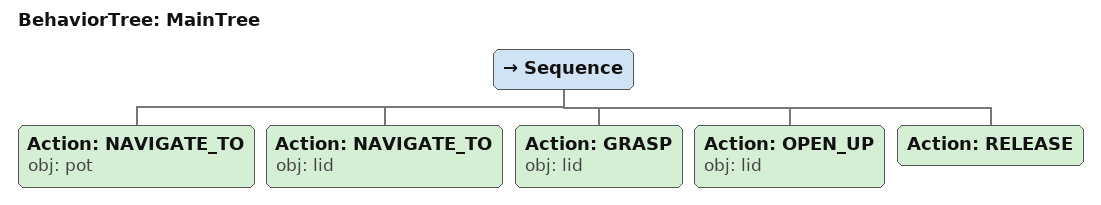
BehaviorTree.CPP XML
<root main_tree_to_execute="MainTree">
  <BehaviorTree ID="MainTree">
    <Sequence>
      <!-- Navigate to pot -->
      <Action ID="NAVIGATE_TO" obj="pot" />
      <!-- Navigate to lid -->
      <Action ID="NAVIGATE_TO" obj="lid" />
      <!-- Grasp lid -->
      <Action ID="GRASP" obj="lid" />
      <!-- Open up lid -->
      <Action ID="OPEN_UP" obj="lid" />
      <!-- Release -->
      <Action ID="RELEASE" />
    </Sequence>
  </BehaviorTree>
</root>
